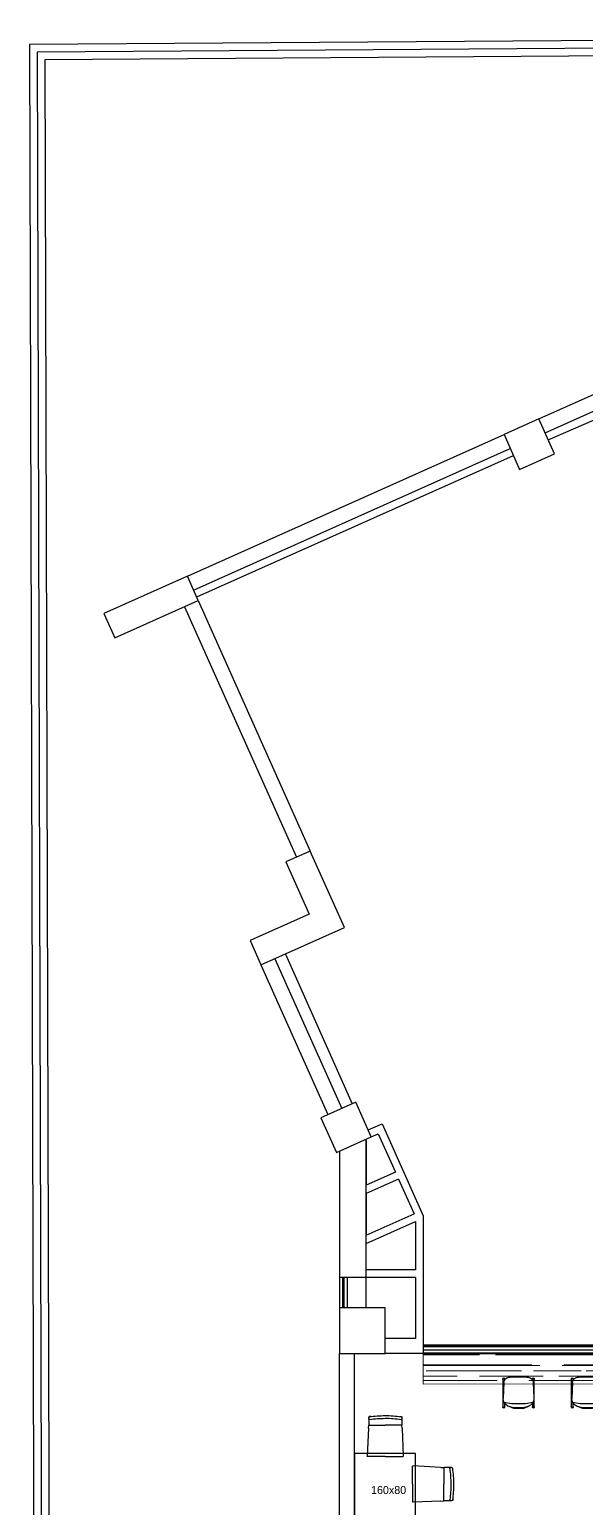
# Model space of a CAD drawing. Header units: millimetres. Extents: x -718 to 7948, y 6082 to 9415.
# Drawn here: x 4610 to 5340, y 7436 to 9376 of the extents above; entities that cross this region are included whole.
import ezdxf

# ---------------------------------------------------------------- set-up
doc = ezdxf.new("R2010")
doc.units = ezdxf.units.MM
for name, color, linetype in [('-DWG_ANA', 7, 'Continuous'), ('DUVAR', 6, 'Continuous'), ('GÖRÜNÜŞ', 253, 'Continuous'), ('kolon', 4, 'Continuous')]:
    doc.layers.add(name, color=color, linetype=linetype)
doc.layers.add('BYT_ALÇIPAN', color=20, linetype='Continuous', lineweight=13)
doc.layers.add('m_profil', color=145, linetype='Continuous', lineweight=15)
doc.layers.add('m_Ahsap', color=7, linetype='Continuous', lineweight=13, true_color=0x89693e)
doc.layers.add('TEFRIS', color=7, linetype='Continuous', true_color=0xa77f65)
doc.styles.add('HAYAL KAHVESİ', font='GOTHIC.TTF')

# ---------------------------------------------------------------- blocks, each defined once
blk = doc.blocks.new('sedia-09')
for p, q in [((1, 31.8, 78.4), (5, 41.2, 31.7)), ((1, 31.8), (1, 18.1)), ((47.6, 37.6), (47.6, 12.4)), ((1, 18.1, 78.4), (5, 8.7, 30.1)), ((39.8, 3.3, 41.8), (15.7, 2.1, 30.1))]:
    blk.add_line(p, q)
for points in [[(3, 48.1), (45.2, 48.1)], [(9.1, 46.1), (3, 46.1)], [(10.1, 46.7), (7.9, 35.3), (7.9, 14.7), (10.1, 3.3)], [(39.8, 46.7), (17, 47.8)], [(45.2, 46.1), (42.8, 46.1)], [(5, 8.7), (2.6, 17), (2.6, 33), (4.9, 41)], [(9.1, 3.9), (3, 3.9)], [(3, 1.9), (45.2, 1.9)], [(45.2, 3.9), (42.8, 3.9)]]:
    blk.add_lwpolyline(points)
for centre, radius, start, end in [((3, 47.1), 1.5, 41.8103, 318.1354), ((3, 47.1), 1, 90, 270), ((15.3, 36.7), 11.3, 81.0379, 157.7477), ((39.8, 38.8), 7.95, 351.3205, 89.8959), ((45.2, 47.1), 1.5, 221.8103, 138.1354), ((45.2, 47.1), 1, 270, 90), ((3, 2.9), 1.5, 41.8646, 318.1897), ((3, 2.9), 1, 90, 270), ((15.1, 13.1), 11, 203.2604, 272.8233), ((39.8, 11.2), 7.95, 270.1041, 8.6795), ((45.2, 2.9), 1.5, 221.8646, 138.1897), ((45.2, 2.9), 1, 270, 90)]:
    blk.add_arc(centre, radius, start, end)
blk = doc.blocks.new('MONTE CRİSTO S0 A0')
for p, q in [((-45.9, 37, -0.3), (-45.6, 40.9, -0.3)), ((-45.6, 51, -0.3), (-45.6, 41, -0.3)), ((-45.6, 40.9, -0.3), (-23.6, 40.9)), ((-42.9, 52.4, -0.3), (-45.1, 52.4, -0.3)), ((-45.1, 52.4, -0.3), (-45.1, 51.9, -0.3)), ((-42.8, 52.2, -0.3), (-42.9, 52.4, -0.3)), ((-2.1, 40.9, -0.3), (-23.6, 40.9)), ((-4.8, 52.2, -0.3), (-4.8, 52.4, -0.3)), ((-4.8, 52.4, -0.3), (-2.6, 52.4, -0.3)), ((-2.8, 51.9, -0.3), (-2.6, 51.9, -0.3)), ((-2.6, 52.4, -0.3), (-2.6, 51.9, -0.3)), ((-2.1, 51, -0.3), (-2.1, 41, -0.3)), ((-1.8, 37, -0.3), (-2.1, 40.9, -0.3)), ((-45.9, 37, -0.3), (-47.4, 0.4)), ((-1.8, 37, -0.3), (0.1, 0.4)), ((-23.6, -0.2), (-46.9, -0.2)), ((-46.9, -0.2), (-46.8, -0.2)), ((-46.7, -0.2), (-46.7, -0.2)), ((-23.6, -0.2), (-0.4, -0.2)), ((-0.6, -0.2), (-0.6, -0.2)), ((-0.4, -0.2), (-0.4, -0.2))]:
    blk.add_line(p, q)
at = {"ltscale": 20}
for centre, radius, start, end in [((-44.6, 51, -0.3), 1, 97.0396, 180), ((-44.6, 49.5, -0.3), 1, 180, 276.9821), ((-23.6, -100.4, -0.3), 153.9, 90.0009, 97.8797), ((-23.2, -106.4, -0.3), 156.4, 90.1608, 97.8251), ((-23.6, -94.1, -0.3), 147.5, 81.9515, 89.9988), ((-24, -99.9, -0.3), 149.8, 82.0053, 89.8355), ((-3.1, 49.5, -0.3), 1, 263.0179, 0), ((-3.1, 51, -0.3), 1, 0, 82.9604)]:
    blk.add_arc(centre, radius, start, end, dxfattribs=at)
for centre, start, end in [((-46.1, 41, -0.3), 355.2357, 0), ((-1.6, 41, -0.3), 180, 184.7643), ((-46.9, 0.3), 176.2987, 270), ((-0.4, 0.3), 270, 3.7013)]:
    blk.add_arc(centre, 0.5, start, end)

msp = doc.modelspace()

# ---------------------------------------------------------------- hatches: boundary and pattern name
at = {"layer": 'm_Ahsap', "true_color": 0x3b3b3b, "transparency": 33554687}
h = msp.add_hatch(dxfattribs=at)
h.set_pattern_fill('AR-RROOF', color=250, scale=0.82)
h.set_pattern_definition([(0, (8284.68, 209.646), (45.8216, 20.828), [312.42, -41.656, 104.14, -20.828]), (0, (8312.38, 220.06), (-20.828, 27.70124), [62.484, -6.87324, 124.968, -15.621]), (0, (8295.094, 227.35), (108.3056, 13.95476), [166.624, -29.1592, 83.312, -20.828])])
h.paths.add_polyline_path([(5561.21, 7599.21), (5561.21, 7639.21), (5126.21, 7638.93), (5126.21, 7598.93)])

# ---------------------------------------------------------------- linework, layer by layer
at = {"layer": '-DWG_ANA', "color": 30, "true_color": 0xf26722}
for points in [[(4618.03, 6365.09), (7470.4, 6384.79), (7462.17, 9375.63), (4609.8, 9355.93)], [(4638.03, 6385.09), (7450.4, 6404.79), (7442.17, 9355.63), (4629.8, 9335.93)]]:
    msp.add_lwpolyline(points, close=True, dxfattribs=at)
at = {"layer": '-DWG_ANA', "color": 18, "true_color": 0x000000}
msp.add_lwpolyline([(4628.03, 6375.09), (7460.4, 6394.79), (7452.17, 9365.63), (4619.8, 9345.93)], close=True, dxfattribs=at)
at = {"layer": 'BYT_ALÇIPAN', "lineweight": -3, "ltscale": 0.2}
for p, q in [((5126.21, 7650.33), (5601.21, 7650.33)), ((5126.21, 7649.33), (5601.21, 7649.33))]:
    msp.add_line(p, q, dxfattribs=at)
at = {"layer": 'DUVAR'}
for p, q in [((5053.96, 7932.29), (5072.22, 7940.45)), ((5072.22, 7940.45), (5126.21, 7819.7)), ((5126.21, 7819.7), (5126.21, 7638.93)), ((5016.21, 7238.93), (5016.21, 7638.93)), ((5036.21, 7238.93), (5036.21, 7638.93)), ((5126.21, 7638.93), (5076.21, 7638.93))]:
    msp.add_line(p, q, dxfattribs=at)
at = {"layer": 'GÖRÜNÜŞ'}
for p, q in [((5277.85, 8864.87), (5784.52, 9091.38)), ((5277.85, 8864.87), (5784.52, 9091.38)), ((5286.01, 8846.61), (5792.68, 9073.12)), ((5290.09, 8837.48), (5798.81, 9059.43)), ((4816.82, 8658.76), (5232.2, 8844.46)), ((4816.82, 8658.76), (5232.2, 8844.46)), ((4824.98, 8640.51), (5240.37, 8826.2)), ((4829.07, 8631.38), (5244.45, 8817.07)), ((4812.85, 8618.65), (4959.77, 8290)), ((4831.11, 8626.81), (4978.03, 8298.16)), ((4831.11, 8626.81), (4978.03, 8298.16)), ((4913.38, 8148.76), (5001.12, 7952.48)), ((4913.38, 8148.76), (5001.12, 7952.48)), ((4931.63, 8156.92), (5019.38, 7960.65)), ((4945.33, 8163.05), (5033.08, 7966.77)), ((5051.21, 7698.93), (5051.21, 7920.11)), ((5051.21, 7917.87), (5051.21, 7859.86)), ((5058.05, 7923.16), (5067.18, 7927.24)), ((5067.18, 7927.24), (5089.62, 7877.03)), ((5016.21, 7904.46), (5016.21, 7738.93)), ((5089.62, 7877.03), (5051.21, 7859.86)), ((5093.7, 7867.9), (5051.21, 7848.9)), ((5093.7, 7867.9), (5114.11, 7822.26)), ((5051.21, 7848.9), (5051.21, 7794.14)), ((5051.21, 7794.14), (5114.11, 7822.26)), ((5051.21, 7783.18), (5116.21, 7812.24)), ((5116.21, 7812.24), (5116.21, 7748.93)), ((5051.21, 7748.93), (5051.21, 7783.18)), ((5116.21, 7748.93), (5051.21, 7748.93)), ((5116.21, 7738.93), (5016.21, 7738.93)), ((5016.21, 7738.93), (5016.21, 7698.93)), ((5020.21, 7738.93), (5020.21, 7698.93)), ((5022.21, 7738.93), (5022.21, 7698.93)), ((5026.21, 7738.93), (5026.21, 7698.93)), ((5116.21, 7738.93), (5116.21, 7658.93)), ((5116.21, 7658.93), (5076.21, 7658.93))]:
    msp.add_line(p, q, dxfattribs=at)
msp.add_lwpolyline([(4991.99, 7948.4), (5012.4, 7902.76), (5058.05, 7923.16), (5037.64, 7968.81)], close=True, dxfattribs=at)
at = {"layer": 'kolon'}
for points in [[(5277.85, 8864.87), (5232.2, 8844.46), (5252.61, 8798.82), (5298.26, 8819.22)], [(4831.11, 8626.81), (4816.82, 8658.76), (4707.27, 8609.79), (4721.56, 8577.84)], [(5016.21, 7698.93), (5016.21, 7638.93), (5076.21, 7638.93), (5076.21, 7698.93)]]:
    msp.add_lwpolyline(points, close=True, dxfattribs=at)
msp.add_lwpolyline([(4913.38, 8148.76), (5022.93, 8197.74), (4978.03, 8298.16), (4946.08, 8283.87), (4976.69, 8215.41), (4899.09, 8180.71), (4915.42, 8144.2)], dxfattribs=at)
at = {"layer": 'm_Ahsap'}
msp.add_lwpolyline([(5561.21, 7599.21), (5561.21, 7639.21), (5126.21, 7638.93), (5126.21, 7598.93)], close=True, dxfattribs=at)
at = {"layer": 'm_profil', "lineweight": -3, "ltscale": 0.2}
for p, q in [((5126.21, 7648.13), (5601.21, 7648.13)), ((5126.21, 7644.13), (5601.21, 7644.13)), ((5126.21, 7644.13), (5601.21, 7644.13)), ((5126.21, 7640.13), (5601.21, 7640.13))]:
    msp.add_line(p, q, dxfattribs=at)
at = {"layer": 'm_profil', "color": 32, "lineweight": -3, "ltscale": 0.2, "true_color": 0xcd6928}
msp.add_line((5126.21, 7638.93), (5601.21, 7638.93), dxfattribs=at)
at = {"layer": 'TEFRIS'}
msp.add_lwpolyline([(5036.21, 7507.9), (5036.21, 7347.9), (5116.21, 7347.9), (5116.21, 7507.9)], close=True, dxfattribs=at)

# ---------------------------------------------------------------- block references
at = {"layer": 'TEFRIS', "lineweight": -3, "xscale": -0.8795286617448388, "yscale": 0.8795286617448388, "zscale": 0.8795286617448388, "rotation": 270}
for p in [(5229.22, 7566.12), (5319.22, 7566.12)]:
    msp.add_blockref('sedia-09', p, dxfattribs=at)
at = {"layer": 'TEFRIS', "xscale": -1}
msp.add_blockref('MONTE CRİSTO S0 A0', (5052.59, 7504.2), dxfattribs=at)
msp.add_blockref('MONTE CRİSTO S0 A0', (5052.59, 7504.2), dxfattribs=at)
at = {"layer": 'TEFRIS', "xscale": -1, "rotation": 270}
msp.add_blockref('MONTE CRİSTO S0 A0', (5112.51, 7491.52), dxfattribs=at)
msp.add_blockref('MONTE CRİSTO S0 A0', (5112.51, 7491.52), dxfattribs=at)

# ---------------------------------------------------------------- texts
at = {"layer": 'TEFRIS', "color": 0, "insert": (5057.76, 7465.29, 0), "char_height": 10.5, "attachment_point": 1, "rotation": 0.02497, "style": 'HAYAL KAHVESİ'}
msp.add_mtext_dynamic_manual_height_columns('160x80', width=56.8314, gutter_width=140, heights=[0], dxfattribs=at)

doc.saveas('drawing.dxf')
